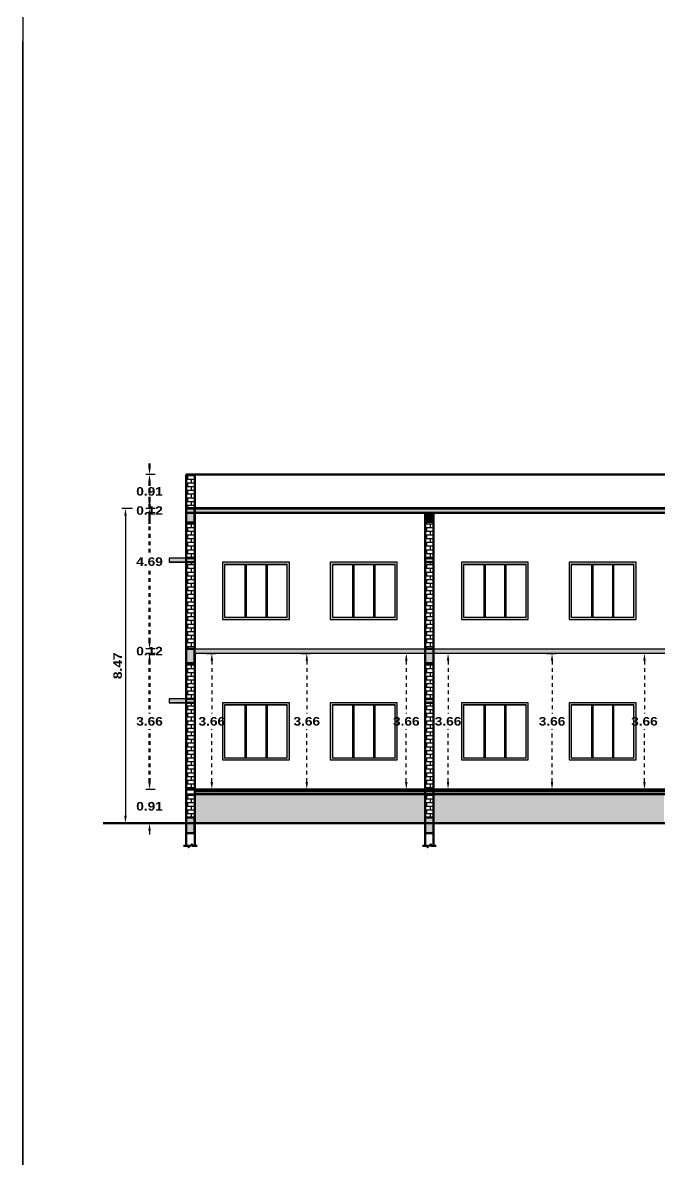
# Model space of a CAD drawing. Header units: metres. Extents: x 863 to 1571, y 626 to 804.
# Drawn here: x 863.38 to 880.52, y 749.45 to 780.03 of the extents above; entities that cross this region are included whole.
import ezdxf

# ---------------------------------------------------------------- set-up
doc = ezdxf.new("R2010")
doc.units = ezdxf.units.M
doc.header["$LTSCALE"] = 0.2
doc.header["$MEASUREMENT"] = 0
doc.header["$PDMODE"] = 2
doc.linetypes.add('DOT2', pattern=[0.125, 0, -0.125])
doc.layers.get('0').update_dxf_attribs({"lineweight": 60})
for name, color, linetype in [('BLK_1_FLR_0_REGULAR_ROOM_1', 2, 'Continuous'), ('BLK_1_FLR_0_REGULAR_ROOM_2', 2, 'Continuous'), ('BLK_1_FLR_0_REGULAR_ROOM_3', 2, 'Continuous'), ('BLK_1_FLR_0_WATER_CLOSET', 1, 'Continuous'), ('BLK_1_HT_OF_BLDG', 5, 'Continuous'), ('BLK_1_PLINTH_HEIGHT', 7, 'Continuous')]:
    doc.layers.add(name, color=color, linetype=linetype)
doc.styles.get("Standard").update_dxf_attribs({"font": 'ariblk.ttf', "height": 0.23})
doc.dimstyles.get("Standard").update_dxf_attribs({"dimtxt": 0.23, "dimasz": 0.2, "dimexe": 0.12, "dimexo": 0.0625, "dimgap": 0.09, "dimtad": 1, "dimtih": 1, "dimtoh": 1, "dimzin": 1, "dimdsep": 46, "dimtxsty": 'Standard', "dimcen": 0.09, "dimazin": 0, "dimtfac": 1, "dimtix": 1, "dimtofl": 0, "dimtmove": 0, "dimatfit": 0, "dimfxl": 0, "dimtolj": 1, "dimtzin": 0, "dimarcsym": 0})

# ---------------------------------------------------------------- blocks, each defined once
blk = doc.blocks.new('*D37')
at = {"color": 0, "lineweight": -2}
for p, q in [((866.948, 763.064), (866.698, 763.064)), ((866.948, 759.405), (866.698, 759.405))]:
    blk.add_line(p, q, dxfattribs=at)
at = {"linetype": 'DOT2'}
for p, q in [((866.798, 762.864), (866.798, 761.444)), ((866.798, 759.605), (866.798, 761.026))]:
    blk.add_line(p, q, dxfattribs=at)
at = {"lineweight": -2}
for points in [[(866.764, 762.864), (866.831, 762.864), (866.798, 763.064)], [(866.764, 759.605), (866.831, 759.605), (866.798, 759.405)]]:
    blk.add_solid(points, dxfattribs=at)
at = {"layer": 'Defpoints', "color": 0, "lineweight": -2}
for p in [(866.798, 763.064), (867.783, 763.064), (867.783, 759.405)]:
    blk.add_point(p, dxfattribs=at)
at = {"color": 0, "lineweight": -2, "insert": (866.798, 761.235), "char_height": 0.23, "attachment_point": 5}
blk.add_mtext('\\A1;3.66', dxfattribs=at)
blk = doc.blocks.new('*D38')
at = {"linetype": 'DOT2'}
for p, q in [((866.798, 763.384), (866.798, 763.584)), ((866.798, 762.864), (866.798, 762.664))]:
    blk.add_line(p, q, dxfattribs=at)
at = {"color": 0, "lineweight": -2}
for p, q in [((866.948, 763.184), (866.698, 763.184)), ((866.948, 763.064), (866.698, 763.064))]:
    blk.add_line(p, q, dxfattribs=at)
at = {"lineweight": -2}
for points in [[(866.764, 763.384), (866.831, 763.384), (866.798, 763.184)], [(866.764, 762.864), (866.831, 762.864), (866.798, 763.064)]]:
    blk.add_solid(points, dxfattribs=at)
at = {"layer": 'Defpoints', "color": 0, "lineweight": -2}
for p in [(866.798, 763.064), (867.783, 763.184), (867.783, 763.064)]:
    blk.add_point(p, dxfattribs=at)
at = {"color": 0, "lineweight": -2, "insert": (866.798, 763.124), "char_height": 0.23, "attachment_point": 5}
blk.add_mtext('\\A1;0.12', dxfattribs=at)
blk = doc.blocks.new('A$C51CE3EF8')
blk.add_hatch(color=256).paths.add_polyline_path([(0, 0.385), (0.228, 0.385), (0.228, 0), (0, 0)])
blk.add_lwpolyline([(0, 0.385), (0.228, 0.385), (0.228, 0), (0, 0)], close=True)
blk = doc.blocks.new('*D147')
at = {"color": 0, "lineweight": -2}
for p, q in [((866.948, 767.877), (866.698, 767.877)), ((866.948, 763.186), (866.698, 763.186))]:
    blk.add_line(p, q, dxfattribs=at)
at = {"linetype": 'DOT2'}
for p, q in [((866.798, 767.677), (866.798, 765.741)), ((866.798, 763.386), (866.798, 765.323))]:
    blk.add_line(p, q, dxfattribs=at)
at = {"lineweight": -2}
for points in [[(866.764, 767.677), (866.831, 767.677), (866.798, 767.877)], [(866.764, 763.386), (866.831, 763.386), (866.798, 763.186)]]:
    blk.add_solid(points, dxfattribs=at)
at = {"layer": 'Defpoints', "color": 0, "lineweight": -2}
for p in [(866.798, 767.877), (868.013, 767.877), (868.013, 763.186)]:
    blk.add_point(p, dxfattribs=at)
at = {"color": 0, "lineweight": -2, "insert": (866.798, 765.532), "char_height": 0.23, "attachment_point": 5}
blk.add_mtext('\\A1;4.69', dxfattribs=at)
blk = doc.blocks.new('*D148')
at = {"linetype": 'DOT2'}
for p, q in [((866.798, 768.077), (866.798, 768.277)), ((866.798, 766.767), (866.798, 766.567))]:
    blk.add_line(p, q, dxfattribs=at)
at = {"color": 0, "lineweight": -2}
for p, q in [((866.948, 767.877), (866.698, 767.877)), ((866.948, 766.967), (866.698, 766.967))]:
    blk.add_line(p, q, dxfattribs=at)
at = {"lineweight": -2}
for points in [[(866.764, 768.077), (866.831, 768.077), (866.798, 767.877)], [(866.764, 766.767), (866.831, 766.767), (866.798, 766.967)]]:
    blk.add_solid(points, dxfattribs=at)
at = {"layer": 'Defpoints', "color": 0, "lineweight": -2}
for p in [(868.013, 767.877), (866.798, 766.967), (868.011, 766.967)]:
    blk.add_point(p, dxfattribs=at)
at = {"color": 0, "lineweight": -2, "insert": (866.798, 767.422), "char_height": 0.23, "attachment_point": 5}
blk.add_mtext('\\A1;0.91', dxfattribs=at)
blk = doc.blocks.new('*D149')
at = {"linetype": 'DOT2'}
for p, q in [((866.798, 767.167), (866.798, 767.367)), ((866.798, 766.647), (866.798, 766.447))]:
    blk.add_line(p, q, dxfattribs=at)
at = {"color": 0, "lineweight": -2}
for p, q in [((866.948, 766.967), (866.698, 766.967)), ((866.948, 766.847), (866.698, 766.847))]:
    blk.add_line(p, q, dxfattribs=at)
at = {"lineweight": -2}
for points in [[(866.764, 767.167), (866.831, 767.167), (866.798, 766.967)], [(866.764, 766.647), (866.831, 766.647), (866.798, 766.847)]]:
    blk.add_solid(points, dxfattribs=at)
at = {"layer": 'Defpoints', "color": 0, "lineweight": -2}
for p in [(868.011, 766.967), (866.798, 766.847), (868.013, 766.847)]:
    blk.add_point(p, dxfattribs=at)
at = {"color": 0, "lineweight": -2, "insert": (866.798, 766.907), "char_height": 0.23, "attachment_point": 5}
blk.add_mtext('\\A1;0.12', dxfattribs=at)
blk = doc.blocks.new('*D39')
at = {"linetype": 'DOT2'}
for p, q in [((866.798, 768.077), (866.798, 768.277)), ((866.798, 766.767), (866.798, 766.567))]:
    blk.add_line(p, q, dxfattribs=at)
at = {"color": 0, "lineweight": -2}
for p, q in [((866.948, 767.877), (866.698, 767.877)), ((866.948, 766.967), (866.698, 766.967))]:
    blk.add_line(p, q, dxfattribs=at)
at = {"lineweight": -2}
for points in [[(866.764, 768.077), (866.831, 768.077), (866.798, 767.877)], [(866.764, 766.767), (866.831, 766.767), (866.798, 766.967)]]:
    blk.add_solid(points, dxfattribs=at)
at = {"layer": 'Defpoints', "color": 0, "lineweight": -2}
for p in [(868.011, 767.877), (866.798, 766.967), (868.011, 766.967)]:
    blk.add_point(p, dxfattribs=at)
at = {"color": 0, "lineweight": -2, "insert": (866.798, 767.422), "char_height": 0.23, "attachment_point": 5}
blk.add_mtext('\\A1;0.91', dxfattribs=at)
blk = doc.blocks.new('*D40')
at = {"linetype": 'DOT2'}
for p, q in [((866.798, 768.077), (866.798, 768.277)), ((866.798, 766.767), (866.798, 766.567))]:
    blk.add_line(p, q, dxfattribs=at)
at = {"color": 0, "lineweight": -2}
for p, q in [((866.948, 767.877), (866.698, 767.877)), ((866.948, 766.967), (866.698, 766.967))]:
    blk.add_line(p, q, dxfattribs=at)
at = {"lineweight": -2}
for points in [[(866.764, 768.077), (866.831, 768.077), (866.798, 767.877)], [(866.764, 766.767), (866.831, 766.767), (866.798, 766.967)]]:
    blk.add_solid(points, dxfattribs=at)
at = {"layer": 'Defpoints', "color": 0, "lineweight": -2}
for p in [(866.798, 767.877), (868.011, 767.877), (868.011, 766.967)]:
    blk.add_point(p, dxfattribs=at)
at = {"color": 0, "lineweight": -2, "insert": (866.798, 767.422), "char_height": 0.23, "attachment_point": 5}
blk.add_mtext('\\A1;0.91', dxfattribs=at)
blk = doc.blocks.new('*D416')
at = {"layer": 'BLK_1_FLR_0_REGULAR_ROOM_2', "color": 3, "lineweight": -2}
for p, q in [((870.881, 763.066), (871.131, 763.066)), ((870.881, 759.405), (871.131, 759.405))]:
    blk.add_line(p, q, dxfattribs=at)
at = {"layer": 'BLK_1_FLR_0_REGULAR_ROOM_2', "color": 3, "linetype": 'DOT2'}
for p, q in [((871.031, 762.866), (871.031, 761.444)), ((871.031, 759.605), (871.031, 761.026))]:
    blk.add_line(p, q, dxfattribs=at)
at = {"layer": 'BLK_1_FLR_0_REGULAR_ROOM_2', "color": 3, "lineweight": -2}
for points in [[(870.998, 762.866), (871.064, 762.866), (871.031, 763.066)], [(870.998, 759.605), (871.064, 759.605), (871.031, 759.405)]]:
    blk.add_solid(points, dxfattribs=at)
at = {"layer": 'Defpoints', "color": 0, "lineweight": -2}
for p in [(868.315, 763.066), (871.031, 763.066), (868.315, 759.405)]:
    blk.add_point(p, dxfattribs=at)
at = {"layer": 'BLK_1_FLR_0_REGULAR_ROOM_2', "color": 0, "lineweight": -2, "insert": (871.031, 761.235), "char_height": 0.23, "attachment_point": 5}
blk.add_mtext('\\A1;3.66', dxfattribs=at)
blk = doc.blocks.new('*D417')
at = {"layer": 'BLK_1_FLR_0_REGULAR_ROOM_3', "color": 3, "lineweight": -2}
for p, q in [((877.482, 763.066), (877.732, 763.066)), ((877.482, 759.405), (877.732, 759.405))]:
    blk.add_line(p, q, dxfattribs=at)
at = {"layer": 'BLK_1_FLR_0_REGULAR_ROOM_3', "color": 3, "linetype": 'DOT2'}
for p, q in [((877.632, 762.866), (877.632, 761.444)), ((877.632, 759.605), (877.632, 761.026))]:
    blk.add_line(p, q, dxfattribs=at)
at = {"layer": 'BLK_1_FLR_0_REGULAR_ROOM_3', "color": 3, "lineweight": -2}
for points in [[(877.599, 762.866), (877.665, 762.866), (877.632, 763.066)], [(877.599, 759.605), (877.665, 759.605), (877.632, 759.405)]]:
    blk.add_solid(points, dxfattribs=at)
at = {"layer": 'Defpoints', "color": 0, "lineweight": -2}
for p in [(874.916, 763.066), (877.632, 763.066), (874.916, 759.405)]:
    blk.add_point(p, dxfattribs=at)
at = {"layer": 'BLK_1_FLR_0_REGULAR_ROOM_3', "color": 0, "lineweight": -2, "insert": (877.632, 761.235), "char_height": 0.23, "attachment_point": 5}
blk.add_mtext('\\A1;3.66', dxfattribs=at)
blk = doc.blocks.new('*D432')
at = {"layer": 'BLK_1_FLR_0_REGULAR_ROOM_1', "color": 3, "lineweight": -2}
for p, q in [((868.325, 763.066), (868.575, 763.066)), ((868.325, 759.405), (868.575, 759.405))]:
    blk.add_line(p, q, dxfattribs=at)
at = {"layer": 'BLK_1_FLR_0_REGULAR_ROOM_1', "color": 3, "linetype": 'DOT2'}
for p, q in [((868.475, 762.866), (868.475, 761.444)), ((868.475, 759.605), (868.475, 761.026))]:
    blk.add_line(p, q, dxfattribs=at)
at = {"layer": 'BLK_1_FLR_0_REGULAR_ROOM_1', "color": 3, "lineweight": -2}
for points in [[(868.441, 762.866), (868.508, 762.866), (868.475, 763.066)], [(868.441, 759.605), (868.508, 759.605), (868.475, 759.405)]]:
    blk.add_solid(points, dxfattribs=at)
at = {"layer": 'Defpoints', "color": 0, "lineweight": -2}
for p in [(865.758, 763.066), (868.475, 763.066), (865.758, 759.405)]:
    blk.add_point(p, dxfattribs=at)
at = {"layer": 'BLK_1_FLR_0_REGULAR_ROOM_1', "color": 0, "lineweight": -2, "insert": (868.475, 761.235), "char_height": 0.23, "attachment_point": 5}
blk.add_mtext('\\A1;3.66', dxfattribs=at)
blk = doc.blocks.new('*D433')
at = {"layer": 'BLK_1_FLR_0_WATER_CLOSET', "color": 1, "lineweight": -2}
for p, q in [((873.709, 763.066), (873.609, 763.066)), ((873.709, 759.405), (873.609, 759.405))]:
    blk.add_line(p, q, dxfattribs=at)
at = {"layer": 'BLK_1_FLR_0_WATER_CLOSET', "color": 1, "linetype": 'DOT2'}
for p, q in [((873.709, 762.866), (873.709, 761.444)), ((873.709, 759.605), (873.709, 761.026))]:
    blk.add_line(p, q, dxfattribs=at)
at = {"layer": 'BLK_1_FLR_0_WATER_CLOSET', "color": 1, "lineweight": -2}
for points in [[(873.676, 762.866), (873.743, 762.866), (873.709, 763.066)], [(873.676, 759.605), (873.743, 759.605), (873.709, 759.405)]]:
    blk.add_solid(points, dxfattribs=at)
at = {"layer": 'Defpoints', "color": 0, "lineweight": -2}
for p in [(873.709, 763.066), (873.734, 763.066), (873.734, 759.405)]:
    blk.add_point(p, dxfattribs=at)
at = {"layer": 'BLK_1_FLR_0_WATER_CLOSET', "color": 1, "lineweight": -2, "insert": (873.709, 761.235), "char_height": 0.23, "attachment_point": 5}
blk.add_mtext('\\A1;3.66', dxfattribs=at)
blk = doc.blocks.new('*D434')
at = {"layer": 'BLK_1_FLR_0_WATER_CLOSET', "color": 1, "lineweight": -2}
for p, q in [((874.833, 763.066), (874.733, 763.066)), ((874.833, 759.405), (874.733, 759.405))]:
    blk.add_line(p, q, dxfattribs=at)
at = {"layer": 'BLK_1_FLR_0_WATER_CLOSET', "color": 1, "linetype": 'DOT2'}
for p, q in [((874.833, 762.866), (874.833, 761.444)), ((874.833, 759.605), (874.833, 761.026))]:
    blk.add_line(p, q, dxfattribs=at)
at = {"layer": 'BLK_1_FLR_0_WATER_CLOSET', "color": 1, "lineweight": -2}
for points in [[(874.8, 762.866), (874.866, 762.866), (874.833, 763.066)], [(874.8, 759.605), (874.866, 759.605), (874.833, 759.405)]]:
    blk.add_solid(points, dxfattribs=at)
at = {"layer": 'Defpoints', "color": 0, "lineweight": -2}
for p in [(874.833, 763.066), (874.858, 763.066), (874.858, 759.405)]:
    blk.add_point(p, dxfattribs=at)
at = {"layer": 'BLK_1_FLR_0_WATER_CLOSET', "color": 1, "lineweight": -2, "insert": (874.833, 761.235), "char_height": 0.23, "attachment_point": 5}
blk.add_mtext('\\A1;3.66', dxfattribs=at)
blk = doc.blocks.new('*D435')
at = {"layer": 'BLK_1_FLR_0_WATER_CLOSET', "color": 1, "lineweight": -2}
for p, q in [((880.119, 763.066), (880.019, 763.066)), ((880.119, 759.405), (880.019, 759.405))]:
    blk.add_line(p, q, dxfattribs=at)
at = {"layer": 'BLK_1_FLR_0_WATER_CLOSET', "color": 1, "linetype": 'DOT2'}
for p, q in [((880.119, 762.866), (880.119, 761.444)), ((880.119, 759.605), (880.119, 761.026))]:
    blk.add_line(p, q, dxfattribs=at)
at = {"layer": 'BLK_1_FLR_0_WATER_CLOSET', "color": 1, "lineweight": -2}
for points in [[(880.086, 762.866), (880.153, 762.866), (880.119, 763.066)], [(880.086, 759.605), (880.153, 759.605), (880.119, 759.405)]]:
    blk.add_solid(points, dxfattribs=at)
at = {"layer": 'Defpoints', "color": 0, "lineweight": -2}
for p in [(880.119, 763.066), (880.144, 763.066), (880.144, 759.405)]:
    blk.add_point(p, dxfattribs=at)
at = {"layer": 'BLK_1_FLR_0_WATER_CLOSET', "color": 1, "lineweight": -2, "insert": (880.119, 761.235), "char_height": 0.23, "attachment_point": 5}
blk.add_mtext('\\A1;3.66', dxfattribs=at)
blk = doc.blocks.new('*D491')
at = {"layer": 'BLK_1_HT_OF_BLDG', "color": 5, "lineweight": -2}
for p, q in [((866.337, 766.967), (866.05, 766.967)), ((866.337, 758.495), (866.05, 758.495))]:
    blk.add_line(p, q, dxfattribs=at)
at = {"layer": 'BLK_1_HT_OF_BLDG', "color": 5}
blk.add_line((866.15, 766.767), (866.15, 758.695), dxfattribs=at)
at = {"layer": 'BLK_1_HT_OF_BLDG', "color": 5, "lineweight": -2}
for points in [[(866.116, 766.767), (866.183, 766.767), (866.15, 766.967)], [(866.116, 758.695), (866.183, 758.695), (866.15, 758.495)]]:
    blk.add_solid(points, dxfattribs=at)
at = {"layer": 'Defpoints', "color": 0, "lineweight": -2}
for p in [(868.013, 766.967), (866.15, 758.495), (868.013, 758.495)]:
    blk.add_point(p, dxfattribs=at)
at = {"layer": 'BLK_1_HT_OF_BLDG', "color": 5, "lineweight": -2, "insert": (865.941, 762.731), "char_height": 0.23, "attachment_point": 5, "rotation": 90}
blk.add_mtext('\\A1;8.47', dxfattribs=at)
blk = doc.blocks.new('*D492')
at = {"layer": 'BLK_1_PLINTH_HEIGHT', "color": 7, "linetype": 'DOT2'}
for p, q in [((866.798, 759.605), (866.798, 759.805)), ((866.798, 758.295), (866.798, 758.095))]:
    blk.add_line(p, q, dxfattribs=at)
at = {"layer": 'BLK_1_PLINTH_HEIGHT', "color": 7, "lineweight": -2}
for p, q in [((866.948, 759.405), (866.698, 759.405)), ((866.948, 758.495), (866.698, 758.495))]:
    blk.add_line(p, q, dxfattribs=at)
for points in [[(866.764, 759.605), (866.831, 759.605), (866.798, 759.405)], [(866.764, 758.295), (866.831, 758.295), (866.798, 758.495)]]:
    blk.add_solid(points, dxfattribs=at)
at = {"layer": 'Defpoints', "color": 0, "lineweight": -2}
for p in [(866.798, 759.405), (868.118, 759.405), (868.118, 758.495)]:
    blk.add_point(p, dxfattribs=at)
at = {"layer": 'BLK_1_PLINTH_HEIGHT', "color": 7, "lineweight": -2, "insert": (866.798, 758.95), "char_height": 0.23, "attachment_point": 5}
blk.add_mtext('\\A1;0.91', dxfattribs=at)

msp = doc.modelspace()

# ---------------------------------------------------------------- hatches: boundary and pattern name
at = {"lineweight": -2}
h = msp.add_hatch(dxfattribs=at)
h.set_pattern_fill('BRICK', color=165, scale=0.4)
h.set_pattern_definition([(0, (-312.4703, 596.25437), (0, 0.1), []), (90, (-312.4703, 596.25437), (-0.2, 0), [0.1, -0.1]), (90, (-312.3703, 596.25437), (-0.2, 0), [-0.1, 0.1])])
h.paths.add_polyline_path([(868.013, 759.275), (867.783, 759.275), (867.783, 758.65), (868.013, 758.65)])
h.paths.add_polyline_path([(868.013, 761.735), (867.783, 761.735), (867.783, 759.405), (868.013, 759.405)])
h.paths.add_polyline_path([(868.013, 762.801), (867.783, 762.801), (867.783, 761.845), (868.013, 761.845)])
h.paths.add_polyline_path([(868.013, 765.516), (867.783, 765.516), (867.783, 763.186), (868.013, 763.186)])
h.paths.add_polyline_path([(868.013, 766.583), (867.783, 766.583), (867.783, 765.626), (868.013, 765.626)])
h.paths.add_polyline_path([(868.011, 767.877), (867.781, 767.877), (867.781, 766.967), (868.011, 766.967)])
h = msp.add_hatch(color=143, dxfattribs=at)
h.dxf.hatch_style = 1
h.paths.add_polyline_path([(868.011, 766.847), (953.43, 766.847), (953.43, 766.967), (868.011, 766.967)])
h = msp.add_hatch(color=143, dxfattribs=at)
h.dxf.hatch_style = 1
h.paths.add_polyline_path([(874.213, 766.847), (874.213, 766.583), (874.441, 766.583), (874.441, 766.847)])
h = msp.add_hatch(dxfattribs=at)
h.set_pattern_fill('BRICK', color=165, scale=0.4)
h.set_pattern_definition([(0, (-306.0403, 596.25437), (0, 0.1), []), (90, (-306.0403, 596.25437), (-0.2, 0), [0.1, -0.1]), (90, (-305.9403, 596.25437), (-0.2, 0), [-0.1, 0.1])])
h.paths.add_polyline_path([(874.443, 759.275), (874.213, 759.275), (874.213, 758.65), (874.443, 758.65)])
h.paths.add_polyline_path([(874.443, 761.735), (874.213, 761.735), (874.213, 759.405), (874.443, 759.405)])
h.paths.add_polyline_path([(874.443, 762.801), (874.213, 762.801), (874.213, 761.845), (874.443, 761.845)])
h.paths.add_polyline_path([(874.443, 765.516), (874.213, 765.516), (874.213, 763.186), (874.443, 763.186)])
h.paths.add_polyline_path([(874.443, 766.583), (874.213, 766.583), (874.213, 765.626), (874.443, 765.626)])
h = msp.add_hatch(color=143, dxfattribs=at)
h.dxf.hatch_style = 1
h.paths.add_polyline_path([(867.323, 765.516), (867.783, 765.516), (867.783, 765.626), (867.323, 765.626)])
h = msp.add_hatch(color=143, dxfattribs=at)
h.dxf.hatch_style = 1
h.paths.add_polyline_path([(868.013, 761.845), (867.783, 761.845), (867.783, 761.735), (868.013, 761.735)])
h.paths.add_polyline_path([(868.013, 765.626), (867.783, 765.626), (867.783, 765.516), (868.013, 765.516)])
h = msp.add_hatch(color=215, dxfattribs=at)
h.dxf.hatch_style = 1
h.paths.add_polyline_path([(868.763, 763.98), (870.563, 763.98), (870.563, 765.516), (868.763, 765.516)])
h.paths.add_polyline_path([(870.506, 764.037), (870.506, 765.459), (868.82, 765.459), (868.82, 764.037)], flags=16)
h = msp.add_hatch(color=215, dxfattribs=at)
h.dxf.hatch_style = 1
h.paths.add_polyline_path([(869.927, 764.037), (869.96, 764.037), (869.96, 765.459), (869.927, 765.459)])
h.paths.add_polyline_path([(869.398, 765.459), (869.365, 765.459), (869.365, 764.037), (869.398, 764.037)])
h = msp.add_hatch(color=215, dxfattribs=at)
h.dxf.hatch_style = 1
h.paths.add_polyline_path([(871.663, 763.98), (873.463, 763.98), (873.463, 765.516), (871.663, 765.516)])
h.paths.add_polyline_path([(873.406, 764.037), (873.406, 765.459), (871.72, 765.459), (871.72, 764.037)], flags=16)
h = msp.add_hatch(color=215, dxfattribs=at)
h.dxf.hatch_style = 1
h.paths.add_polyline_path([(872.827, 764.037), (872.86, 764.037), (872.86, 765.459), (872.827, 765.459)])
h.paths.add_polyline_path([(872.298, 765.459), (872.265, 765.459), (872.265, 764.037), (872.298, 764.037)])
h = msp.add_hatch(color=143, dxfattribs=at)
h.dxf.hatch_style = 1
h.paths.add_polyline_path([(874.213, 761.845), (874.213, 761.735), (874.443, 761.735), (874.443, 761.845)])
h.paths.add_polyline_path([(874.213, 765.626), (874.213, 765.516), (874.443, 765.516), (874.443, 765.626)])
h.paths.add_polyline_path([(874.443, 759.275), (874.443, 759.405), (874.213, 759.405), (874.213, 759.275)])
h = msp.add_hatch(color=215, dxfattribs=at)
h.dxf.hatch_style = 1
h.paths.add_polyline_path([(875.193, 763.98), (876.993, 763.98), (876.993, 765.516), (875.193, 765.516)])
h.paths.add_polyline_path([(876.936, 764.037), (876.936, 765.459), (875.25, 765.459), (875.25, 764.037)], flags=16)
h = msp.add_hatch(color=215, dxfattribs=at)
h.dxf.hatch_style = 1
h.paths.add_polyline_path([(876.357, 764.037), (876.39, 764.037), (876.39, 765.459), (876.357, 765.459)])
h.paths.add_polyline_path([(875.828, 765.459), (875.795, 765.459), (875.795, 764.037), (875.828, 764.037)])
h = msp.add_hatch(color=215, dxfattribs=at)
h.dxf.hatch_style = 1
h.paths.add_polyline_path([(878.093, 763.98), (879.893, 763.98), (879.893, 765.516), (878.093, 765.516)])
h.paths.add_polyline_path([(879.836, 764.037), (879.836, 765.459), (878.15, 765.459), (878.15, 764.037)], flags=16)
h = msp.add_hatch(color=215, dxfattribs=at)
h.dxf.hatch_style = 1
h.paths.add_polyline_path([(879.257, 764.037), (879.29, 764.037), (879.29, 765.459), (879.257, 765.459)])
h.paths.add_polyline_path([(878.728, 765.459), (878.695, 765.459), (878.695, 764.037), (878.728, 764.037)])
h = msp.add_hatch(color=143, dxfattribs=at)
h.dxf.hatch_style = 1
h.paths.add_polyline_path([(868.013, 763.186), (953.201, 763.186), (953.201, 763.066), (868.013, 763.066)])
h = msp.add_hatch(color=143, dxfattribs=at)
h.dxf.hatch_style = 1
h.paths.add_polyline_path([(867.323, 761.735), (867.783, 761.735), (867.783, 761.845), (867.323, 761.845)])
h = msp.add_hatch(color=215, dxfattribs=at)
h.dxf.hatch_style = 1
h.paths.add_polyline_path([(868.763, 760.199), (870.563, 760.199), (870.563, 761.735), (868.763, 761.735)])
h.paths.add_polyline_path([(870.506, 760.256), (870.506, 761.678), (868.82, 761.678), (868.82, 760.256)], flags=16)
h = msp.add_hatch(color=215, dxfattribs=at)
h.dxf.hatch_style = 1
h.paths.add_polyline_path([(871.663, 760.199), (873.463, 760.199), (873.463, 761.735), (871.663, 761.735)])
h.paths.add_polyline_path([(873.406, 760.256), (873.406, 761.678), (871.72, 761.678), (871.72, 760.256)], flags=16)
h = msp.add_hatch(color=215, dxfattribs=at)
h.dxf.hatch_style = 1
h.paths.add_polyline_path([(875.193, 760.199), (876.993, 760.199), (876.993, 761.735), (875.193, 761.735)])
h.paths.add_polyline_path([(876.936, 760.256), (876.936, 761.678), (875.25, 761.678), (875.25, 760.256)], flags=16)
h = msp.add_hatch(color=215, dxfattribs=at)
h.dxf.hatch_style = 1
h.paths.add_polyline_path([(878.093, 760.199), (879.893, 760.199), (879.893, 761.735), (878.093, 761.735)])
h.paths.add_polyline_path([(879.836, 760.256), (879.836, 761.678), (878.15, 761.678), (878.15, 760.256)], flags=16)
h = msp.add_hatch(color=215, dxfattribs=at)
h.dxf.hatch_style = 1
h.paths.add_polyline_path([(869.927, 760.256), (869.96, 760.256), (869.96, 761.678), (869.927, 761.678)])
h.paths.add_polyline_path([(869.398, 761.678), (869.365, 761.678), (869.365, 760.256), (869.398, 760.256)])
h = msp.add_hatch(color=215, dxfattribs=at)
h.dxf.hatch_style = 1
h.paths.add_polyline_path([(872.827, 760.256), (872.86, 760.256), (872.86, 761.678), (872.827, 761.678)])
h.paths.add_polyline_path([(872.298, 761.678), (872.265, 761.678), (872.265, 760.256), (872.298, 760.256)])
h = msp.add_hatch(color=215, dxfattribs=at)
h.dxf.hatch_style = 1
h.paths.add_polyline_path([(876.357, 760.256), (876.39, 760.256), (876.39, 761.678), (876.357, 761.678)])
h.paths.add_polyline_path([(875.828, 761.678), (875.795, 761.678), (875.795, 760.256), (875.828, 760.256)])
h = msp.add_hatch(color=215, dxfattribs=at)
h.dxf.hatch_style = 1
h.paths.add_polyline_path([(879.257, 760.256), (879.29, 760.256), (879.29, 761.678), (879.257, 761.678)])
h.paths.add_polyline_path([(878.728, 761.678), (878.695, 761.678), (878.695, 760.256), (878.728, 760.256)])
h = msp.add_hatch(color=85, dxfattribs=at)
h.dxf.hatch_style = 1
h.paths.add_polyline_path([(868.013, 759.355), (953.201, 759.355), (953.201, 759.275), (868.013, 759.275)])
edge = h.paths.add_edge_path(flags=17)
edge.add_line((868.013, 759.275), (953.201, 759.275))
h = msp.add_hatch()
h.set_pattern_fill('AR-SAND', color=141, scale=0.1, angle=30, style=0)
h.set_pattern_definition([(67.5, (-731.52213, 272.02691), (-0.101796573, 0.163718165), [0, -0.152, 0, -0.17, 0, -0.1625]), (37.5, (-731.52213, 272.0269), (0.012159855, 0.332893854), [0, -0.082, 0, -0.137, 0, -0.0525]), (357.5, (-731.62865, 271.96541), (0.269409644, 0.156197182), [0, -0.05, 0, -0.18, 0, -0.235]), (347.5, (-731.62865, 271.9654), (0.216454422, 0.226315264), [0, -0.025, 0, -0.118, 0, -0.135])])
h.paths.add_polyline_path([(874.213, 759.275), (868.013, 759.275), (868.013, 758.495), (874.213, 758.495), (874.213, 758.65)])
h.paths.add_polyline_path([(880.644, 759.275), (874.443, 759.275), (874.443, 758.495), (880.644, 758.495), (880.644, 758.65)])
h.paths.add_polyline_path([(887.076, 759.275), (880.874, 759.275), (880.874, 758.495), (887.076, 758.495), (887.076, 758.65)])
h.paths.add_polyline_path([(891.303, 759.275), (887.306, 759.275), (887.306, 758.495), (891.303, 758.495), (891.303, 758.65)])
h.paths.add_polyline_path([(897.736, 759.275), (891.533, 759.275), (891.533, 758.495), (897.736, 758.495), (897.736, 758.65)])
h.paths.add_polyline_path([(904.167, 759.275), (897.966, 759.275), (897.966, 758.495), (904.167, 758.495), (904.167, 758.65)])
h.paths.add_polyline_path([(910.6, 759.275), (904.397, 759.275), (904.397, 758.495), (910.6, 758.495), (910.6, 758.65)])
h.paths.add_polyline_path([(917.032, 759.275), (910.83, 759.275), (910.83, 758.495), (917.032, 758.495), (917.032, 758.65)])
h.paths.add_polyline_path([(923.465, 759.275), (917.262, 759.275), (917.262, 758.495), (923.465, 758.495), (923.465, 758.65)])
h.paths.add_polyline_path([(929.896, 759.275), (923.695, 759.275), (923.695, 758.495), (929.896, 758.495), (929.896, 758.65)])
h.paths.add_polyline_path([(934.125, 759.275), (930.126, 759.275), (930.126, 758.495), (934.125, 758.495), (934.125, 758.65)])
h.paths.add_polyline_path([(940.559, 759.275), (934.355, 759.275), (934.355, 758.495), (940.559, 758.495), (940.559, 758.65)])
h.paths.add_polyline_path([(946.991, 759.275), (940.789, 759.275), (940.789, 758.495), (946.991, 758.495), (946.991, 758.65)])
h.paths.add_polyline_path([(953.201, 759.275), (947.221, 759.275), (947.221, 758.495), (953.201, 758.495), (953.201, 758.65)])
for points in [[(867.783, 758.65), (868.011, 758.65), (868.011, 758.225), (867.783, 758.225)], [(874.213, 758.65), (874.441, 758.65), (874.441, 758.225), (874.213, 758.225)]]:
    msp.add_hatch(color=4).paths.add_polyline_path(points)

# ---------------------------------------------------------------- linework, layer by layer
for p, q in [((863.385, 660.625), (863.385, 779.525)), ((867.783, 766.967), (953.43, 766.967)), ((867.783, 766.847), (867.783, 766.967)), ((953.43, 766.847), (867.783, 766.847)), ((867.783, 765.516), (867.323, 765.516)), ((868.82, 765.459), (870.506, 765.459)), ((869.365, 765.459), (869.365, 764.037)), ((869.398, 765.459), (869.398, 764.037)), ((869.927, 765.459), (869.927, 764.037)), ((869.96, 765.459), (869.96, 764.037)), ((871.72, 765.459), (873.406, 765.459)), ((872.265, 765.459), (872.265, 764.037)), ((872.298, 765.459), (872.298, 764.037)), ((872.827, 765.459), (872.827, 764.037)), ((872.86, 765.459), (872.86, 764.037)), ((875.25, 765.459), (876.936, 765.459)), ((875.795, 765.459), (875.795, 764.037)), ((875.828, 765.459), (875.828, 764.037)), ((876.357, 765.459), (876.357, 764.037)), ((876.39, 765.459), (876.39, 764.037)), ((878.15, 765.459), (879.836, 765.459)), ((878.695, 765.459), (878.695, 764.037)), ((878.728, 765.459), (878.728, 764.037)), ((879.257, 765.459), (879.257, 764.037)), ((879.29, 765.459), (879.29, 764.037)), ((867.783, 761.735), (867.323, 761.735)), ((868.82, 761.678), (870.506, 761.678)), ((869.365, 761.678), (869.365, 760.256)), ((869.398, 761.678), (869.398, 760.256)), ((869.927, 761.678), (869.927, 760.256)), ((869.96, 761.678), (869.96, 760.256)), ((871.72, 761.678), (873.406, 761.678)), ((872.265, 761.678), (872.265, 760.256)), ((872.298, 761.678), (872.298, 760.256)), ((872.827, 761.678), (872.827, 760.256)), ((872.86, 761.678), (872.86, 760.256)), ((875.25, 761.678), (876.936, 761.678)), ((875.795, 761.678), (875.795, 760.256)), ((875.828, 761.678), (875.828, 760.256)), ((876.357, 761.678), (876.357, 760.256)), ((876.39, 761.678), (876.39, 760.256)), ((878.15, 761.678), (879.836, 761.678)), ((878.695, 761.678), (878.695, 760.256)), ((878.728, 761.678), (878.728, 760.256)), ((879.257, 761.678), (879.257, 760.256)), ((879.29, 761.678), (879.29, 760.256)), ((874.443, 759.405), (874.213, 759.405)), ((868.013, 759.275), (867.783, 759.275)), ((874.443, 759.275), (874.213, 759.275))]:
    msp.add_line(p, q, dxfattribs=at)
for p, q in [((867.783, 763.186), (867.783, 767.877)), ((867.783, 767.877), (953.431, 767.877)), ((868.013, 763.186), (868.013, 767.877)), ((867.783, 766.967), (953.431, 766.967)), ((867.783, 766.967), (953.43, 766.967)), ((867.783, 766.847), (953.431, 766.847)), ((874.213, 763.186), (874.213, 766.847)), ((874.213, 763.186), (874.213, 766.847)), ((874.443, 763.186), (874.443, 766.847)), ((868.013, 765.626), (867.783, 765.626)), ((868.013, 765.626), (867.783, 765.626)), ((868.013, 765.516), (867.783, 765.516)), ((868.013, 765.516), (867.783, 765.516)), ((874.443, 765.626), (874.213, 765.626)), ((874.443, 765.626), (874.213, 765.626)), ((874.443, 765.516), (874.213, 765.516)), ((874.443, 765.516), (874.213, 765.516)), ((867.783, 758.495), (867.783, 763.186)), ((868.013, 757.888), (868.013, 763.066)), ((874.213, 758.495), (874.213, 763.186)), ((874.443, 758.495), (874.443, 763.066)), ((868.013, 761.845), (867.783, 761.845)), ((868.013, 761.735), (867.783, 761.735)), ((874.443, 761.845), (874.213, 761.845)), ((874.443, 761.735), (874.213, 761.735)), ((867.783, 759.405), (953.431, 759.405)), ((868.013, 759.355), (953.201, 759.355)), ((868.013, 759.275), (953.201, 759.275)), ((865.549, 758.495), (953.431, 758.495)), ((867.783, 758.65), (867.783, 757.888)), ((874.213, 758.65), (874.213, 757.888)), ((874.441, 758.65), (874.441, 757.888))]:
    msp.add_line(p, q)
for points in [[(863.385, 660.625), (1156.028, 660.687), (1156.028, 802.75), (863.385, 802.688)], [(874.441, 766.583), (874.213, 766.583), (874.213, 766.847), (874.441, 766.847)], [(867.323, 765.516), (867.783, 765.516), (867.783, 765.626), (867.323, 765.626)], [(868.763, 763.98), (870.563, 763.98), (870.563, 765.516), (868.763, 765.516)], [(868.763, 763.98), (870.563, 763.98), (870.563, 765.516), (868.763, 765.516)], [(868.82, 764.037), (870.506, 764.037), (870.506, 765.459), (868.82, 765.459)], [(871.663, 763.98), (873.463, 763.98), (873.463, 765.516), (871.663, 765.516)], [(871.663, 763.98), (873.463, 763.98), (873.463, 765.516), (871.663, 765.516)], [(871.72, 764.037), (873.406, 764.037), (873.406, 765.459), (871.72, 765.459)], [(875.193, 763.98), (876.993, 763.98), (876.993, 765.516), (875.193, 765.516)], [(875.193, 763.98), (876.993, 763.98), (876.993, 765.516), (875.193, 765.516)], [(875.193, 763.98), (876.993, 763.98), (876.993, 765.516), (875.193, 765.516)], [(875.25, 764.037), (876.936, 764.037), (876.936, 765.459), (875.25, 765.459)], [(878.093, 763.98), (879.893, 763.98), (879.893, 765.516), (878.093, 765.516)], [(878.093, 763.98), (879.893, 763.98), (879.893, 765.516), (878.093, 765.516)], [(878.093, 763.98), (879.893, 763.98), (879.893, 765.516), (878.093, 765.516)], [(878.15, 764.037), (879.836, 764.037), (879.836, 765.459), (878.15, 765.459)], [(868.013, 763.186), (953.201, 763.186), (953.201, 763.066), (868.013, 763.066)], [(867.323, 761.735), (867.783, 761.735), (867.783, 761.845), (867.323, 761.845)], [(868.763, 760.199), (870.563, 760.199), (870.563, 761.735), (868.763, 761.735)], [(868.763, 760.199), (870.563, 760.199), (870.563, 761.735), (868.763, 761.735)], [(871.663, 760.199), (873.463, 760.199), (873.463, 761.735), (871.663, 761.735)], [(871.663, 760.199), (873.463, 760.199), (873.463, 761.735), (871.663, 761.735)], [(875.193, 760.199), (876.993, 760.199), (876.993, 761.735), (875.193, 761.735)], [(875.193, 760.199), (876.993, 760.199), (876.993, 761.735), (875.193, 761.735)], [(875.193, 760.199), (876.993, 760.199), (876.993, 761.735), (875.193, 761.735)], [(878.093, 760.199), (879.893, 760.199), (879.893, 761.735), (878.093, 761.735)], [(878.093, 760.199), (879.893, 760.199), (879.893, 761.735), (878.093, 761.735)], [(878.093, 760.199), (879.893, 760.199), (879.893, 761.735), (878.093, 761.735)], [(868.82, 760.256), (870.506, 760.256), (870.506, 761.678), (868.82, 761.678)], [(871.72, 760.256), (873.406, 760.256), (873.406, 761.678), (871.72, 761.678)], [(875.25, 760.256), (876.936, 760.256), (876.936, 761.678), (875.25, 761.678)], [(878.15, 760.256), (879.836, 760.256), (879.836, 761.678), (878.15, 761.678)], [(868.013, 759.355), (953.201, 759.355), (953.201, 759.275), (868.013, 759.275)]]:
    msp.add_lwpolyline(points, close=True, dxfattribs=at)
msp.add_lwpolyline([(868.011, 766.992), (953.201, 766.992)], dxfattribs=at)
at = {"color": 211, "lineweight": -2}
msp.add_lwpolyline([(868.011, 766.967), (953.43, 766.967), (953.43, 766.847), (868.011, 766.847)], close=True, dxfattribs=at)
for points in [[(867.783, 758.65), (868.011, 758.65), (868.011, 758.225), (867.783, 758.225)], [(874.213, 758.65), (874.441, 758.65), (874.441, 758.225), (874.213, 758.225)]]:
    msp.add_lwpolyline(points, close=True)
for points in [[(867.714, 757.888), (867.851, 757.888), (867.851, 757.847), (867.943, 757.93), (867.943, 757.888), (868.08, 757.888)], [(874.144, 757.888), (874.281, 757.888), (874.281, 757.847), (874.373, 757.93), (874.373, 757.888), (874.51, 757.888)]]:
    msp.add_lwpolyline(points)

# ---------------------------------------------------------------- block references
at = {"color": 2}
for p in [(867.783, 766.583), (867.783, 766.583), (867.783, 762.801), (874.213, 762.801)]:
    msp.add_blockref('A$C51CE3EF8', p, dxfattribs=at)

# ---------------------------------------------------------------- dimensions: what is measured, and where the dimension line sits
at = {"lineweight": -2}
for base, p1, p2, override, picture, middle in [((866.798, 766.967), (868.013, 767.877), (868.011, 766.967), {"dimtxt": 0.21, "dimexe": 0.1, "dimclrd": 256, "dimtmove": 1, "dimfxl": 0.15, "dimlwd": 65535, "dimarcsym": 2}, '*D148', (866.798, 767.422)), ((866.798, 766.967), (868.011, 767.877), (868.011, 766.967), {"dimtxt": 0.21, "dimexe": 0.1, "dimclrd": 256, "dimtmove": 1, "dimfxl": 0.15, "dimlwd": 65535, "dimarcsym": 2}, '*D39', (866.798, 767.422)), ((866.798, 767.877), (868.011, 766.967), (868.011, 767.877), {"dimtxt": 0.21, "dimexe": 0.1, "dimclrd": 256, "dimtmove": 1, "dimfxl": 0.15, "dimlwd": 65535, "dimarcsym": 2}, '*D40', (866.798, 767.422)), ((866.798, 767.877), (868.013, 763.186), (868.013, 767.877), {"dimtxt": 0.21, "dimexe": 0.1, "dimclrd": 256, "dimfxl": 0.15, "dimlwd": 65535, "dimarcsym": 2}, '*D147', (866.798, 765.532)), ((866.798, 766.847), (868.011, 766.967), (868.013, 766.847), {"dimtxt": 0.21, "dimexe": 0.1, "dimclrd": 256, "dimtmove": 1, "dimfxl": 0.15, "dimlwd": 65535, "dimarcsym": 2}, '*D149', (866.798, 766.907)), ((866.798, 763.064), (867.783, 763.184), (867.783, 763.064), {"dimtxt": 0.21, "dimexe": 0.1, "dimclrd": 256, "dimfxl": 0.15, "dimlwd": 65535, "dimarcsym": 2}, '*D38', (866.798, 763.124)), ((866.798, 763.064), (867.783, 759.405), (867.783, 763.064), {"dimtxt": 0.21, "dimexe": 0.1, "dimclrd": 256, "dimfxl": 0.15, "dimlwd": 65535, "dimarcsym": 2}, '*D37', (866.798, 761.235))]:
    dim = msp.add_linear_dim(base=base, p1=p1, p2=p2, angle=90, dimstyle='Standard', override=override, dxfattribs=at)
    dim.commit()
    dim.dimension.update_dxf_attribs({"geometry": picture, "text_midpoint": middle})
at = {"layer": 'BLK_1_FLR_0_REGULAR_ROOM_1', "color": 3, "lineweight": -2}
dim = msp.add_linear_dim(base=(868.475, 763.066), p1=(865.758, 759.405), p2=(865.758, 763.066), angle=90, dimstyle='Standard', override={"dimexe": 0.1, "dimtad": 0, "dimclrd": 3, "dimclre": 3, "dimfxl": 0.15, "dimlwd": 65535, "dimarcsym": 2}, dxfattribs=at)
dim.commit()
dim.dimension.update_dxf_attribs({"geometry": '*D432', "text_midpoint": (868.475, 761.235)})
at = {"layer": 'BLK_1_FLR_0_REGULAR_ROOM_2', "color": 3, "lineweight": -2}
dim = msp.add_linear_dim(base=(871.031, 763.066), p1=(868.315, 759.405), p2=(868.315, 763.066), angle=90, dimstyle='Standard', override={"dimexe": 0.1, "dimtad": 0, "dimclrd": 3, "dimclre": 3, "dimfxl": 0.15, "dimlwd": 65535, "dimarcsym": 2}, dxfattribs=at)
dim.commit()
dim.dimension.update_dxf_attribs({"geometry": '*D416', "text_midpoint": (871.031, 761.235)})
at = {"layer": 'BLK_1_FLR_0_REGULAR_ROOM_3', "color": 3, "lineweight": -2}
dim = msp.add_linear_dim(base=(877.632, 763.066), p1=(874.916, 759.405), p2=(874.916, 763.066), angle=90, dimstyle='Standard', override={"dimexe": 0.1, "dimtad": 0, "dimclrd": 3, "dimclre": 3, "dimfxl": 0.15, "dimlwd": 65535, "dimarcsym": 2}, dxfattribs=at)
dim.commit()
dim.dimension.update_dxf_attribs({"geometry": '*D417', "text_midpoint": (877.632, 761.235)})
at = {"layer": 'BLK_1_FLR_0_WATER_CLOSET', "color": 1, "lineweight": -2}
for base, p1, p2, picture, middle in [((873.709, 763.066), (873.734, 759.405), (873.734, 763.066), '*D433', (873.709, 761.235)), ((874.833, 763.066), (874.858, 759.405), (874.858, 763.066), '*D434', (874.833, 761.235)), ((880.119, 763.066), (880.144, 759.405), (880.144, 763.066), '*D435', (880.119, 761.235))]:
    dim = msp.add_linear_dim(base=base, p1=p1, p2=p2, angle=90, dimstyle='Standard', override={"dimexe": 0.1, "dimclrd": 1, "dimclre": 1, "dimclrt": 1, "dimfxl": 0.15, "dimlwd": 65535, "dimarcsym": 2}, dxfattribs=at)
    dim.commit()
    dim.dimension.update_dxf_attribs({"geometry": picture, "text_midpoint": middle})
at = {"layer": 'BLK_1_HT_OF_BLDG', "color": 5, "lineweight": -2}
dim = msp.add_linear_dim(base=(866.15, 758.495), p1=(868.013, 766.967), p2=(868.013, 758.495), angle=90, dimstyle='Standard', override={"dimexe": 0.1, "dimtih": 0, "dimtoh": 0, "dimclrd": 5, "dimclre": 5, "dimclrt": 5, "dimfxl": 0.1875, "dimlwd": 65535, "dimarcsym": 2}, dxfattribs=at)
dim.commit()
dim.dimension.update_dxf_attribs({"geometry": '*D491', "text_midpoint": (865.941, 762.731)})
at = {"layer": 'BLK_1_PLINTH_HEIGHT', "color": 7, "lineweight": -2}
dim = msp.add_linear_dim(base=(866.798, 759.405), p1=(868.118, 758.495), p2=(868.118, 759.405), angle=90, dimstyle='Standard', override={"dimexe": 0.1, "dimclrd": 7, "dimclre": 7, "dimclrt": 7, "dimfxl": 0.15, "dimlwd": 65535, "dimarcsym": 2}, dxfattribs=at)
dim.commit()
dim.dimension.update_dxf_attribs({"geometry": '*D492', "text_midpoint": (866.798, 758.95)})

doc.saveas('drawing.dxf')
